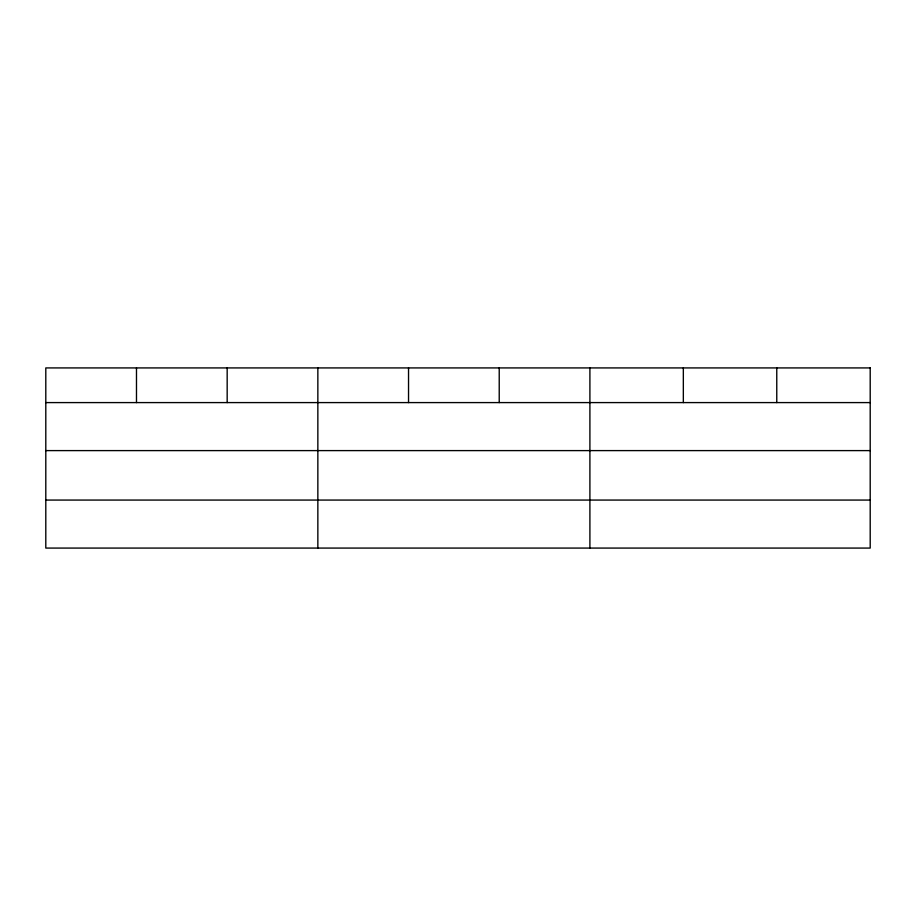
<?xml version="1.0" encoding="UTF-8"?>
<svg xmlns="http://www.w3.org/2000/svg" width="916" height="916" viewBox="0 0 916 916"><rect width="100%" height="100%" fill="white"/><g stroke="black" fill="none" stroke-linecap="round" stroke-linejoin="round"><path stroke-width="1.37" d="M45.8 402.593L870.2 402.593M45.8 450.603L870.2 450.603M45.8 500.067L870.2 500.067M776.768 367.923L776.768 402.593M683.336 367.923L683.336 402.593M589.904 367.923L589.904 548.077M499.22 367.923L499.22 402.593M408.536 367.923L408.536 402.593M317.852 367.923L317.852 548.077M227.168 367.923L227.168 402.593M136.484 367.923L136.484 402.593M870.2 367.923L45.8 367.923L45.8 548.077L870.2 548.077L870.2 367.923"/></g></svg>
